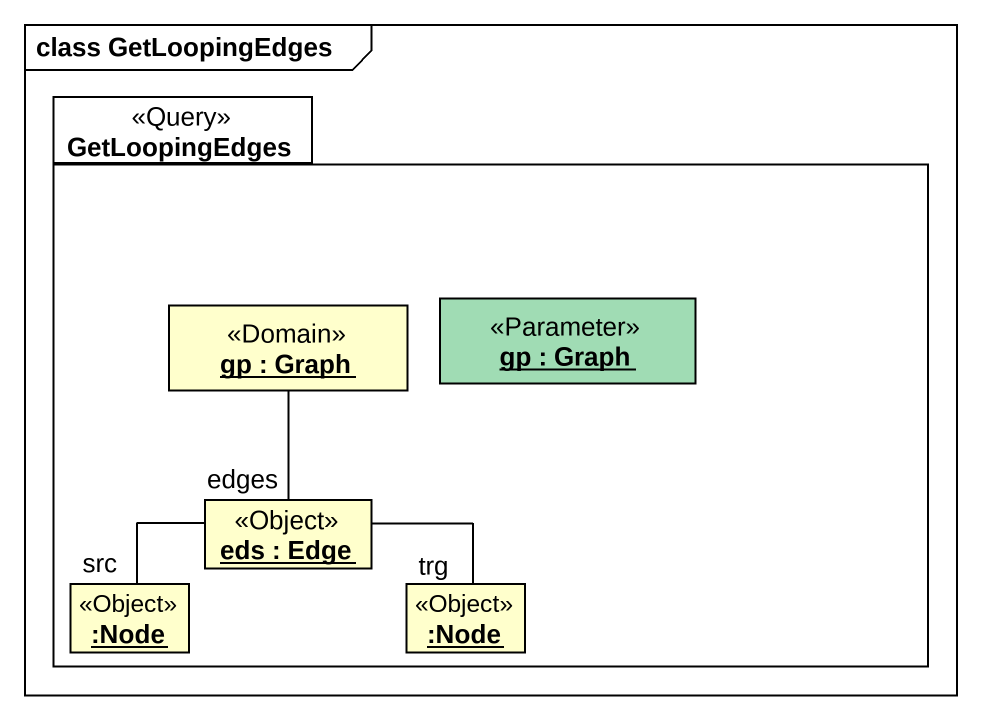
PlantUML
@startuml
mainframe class GetLoopingEdges
hide circle
hide empty members
package GetLoopingEdges <<Query>> {
  object "gp : Graph" as gp <<Domain>>
  object "gp : Graph" as gp_2 <<Parameter>> #A0DCB4
  object ":Node" as Node_ <<Object>>
  object "eds : Edge" as eds <<Object>>
  object ":Node" as Node__2 <<Object>>
}
gp -- eds : edges
eds -left- Node_ : src
eds -right- Node__2 : trg
@enduml
